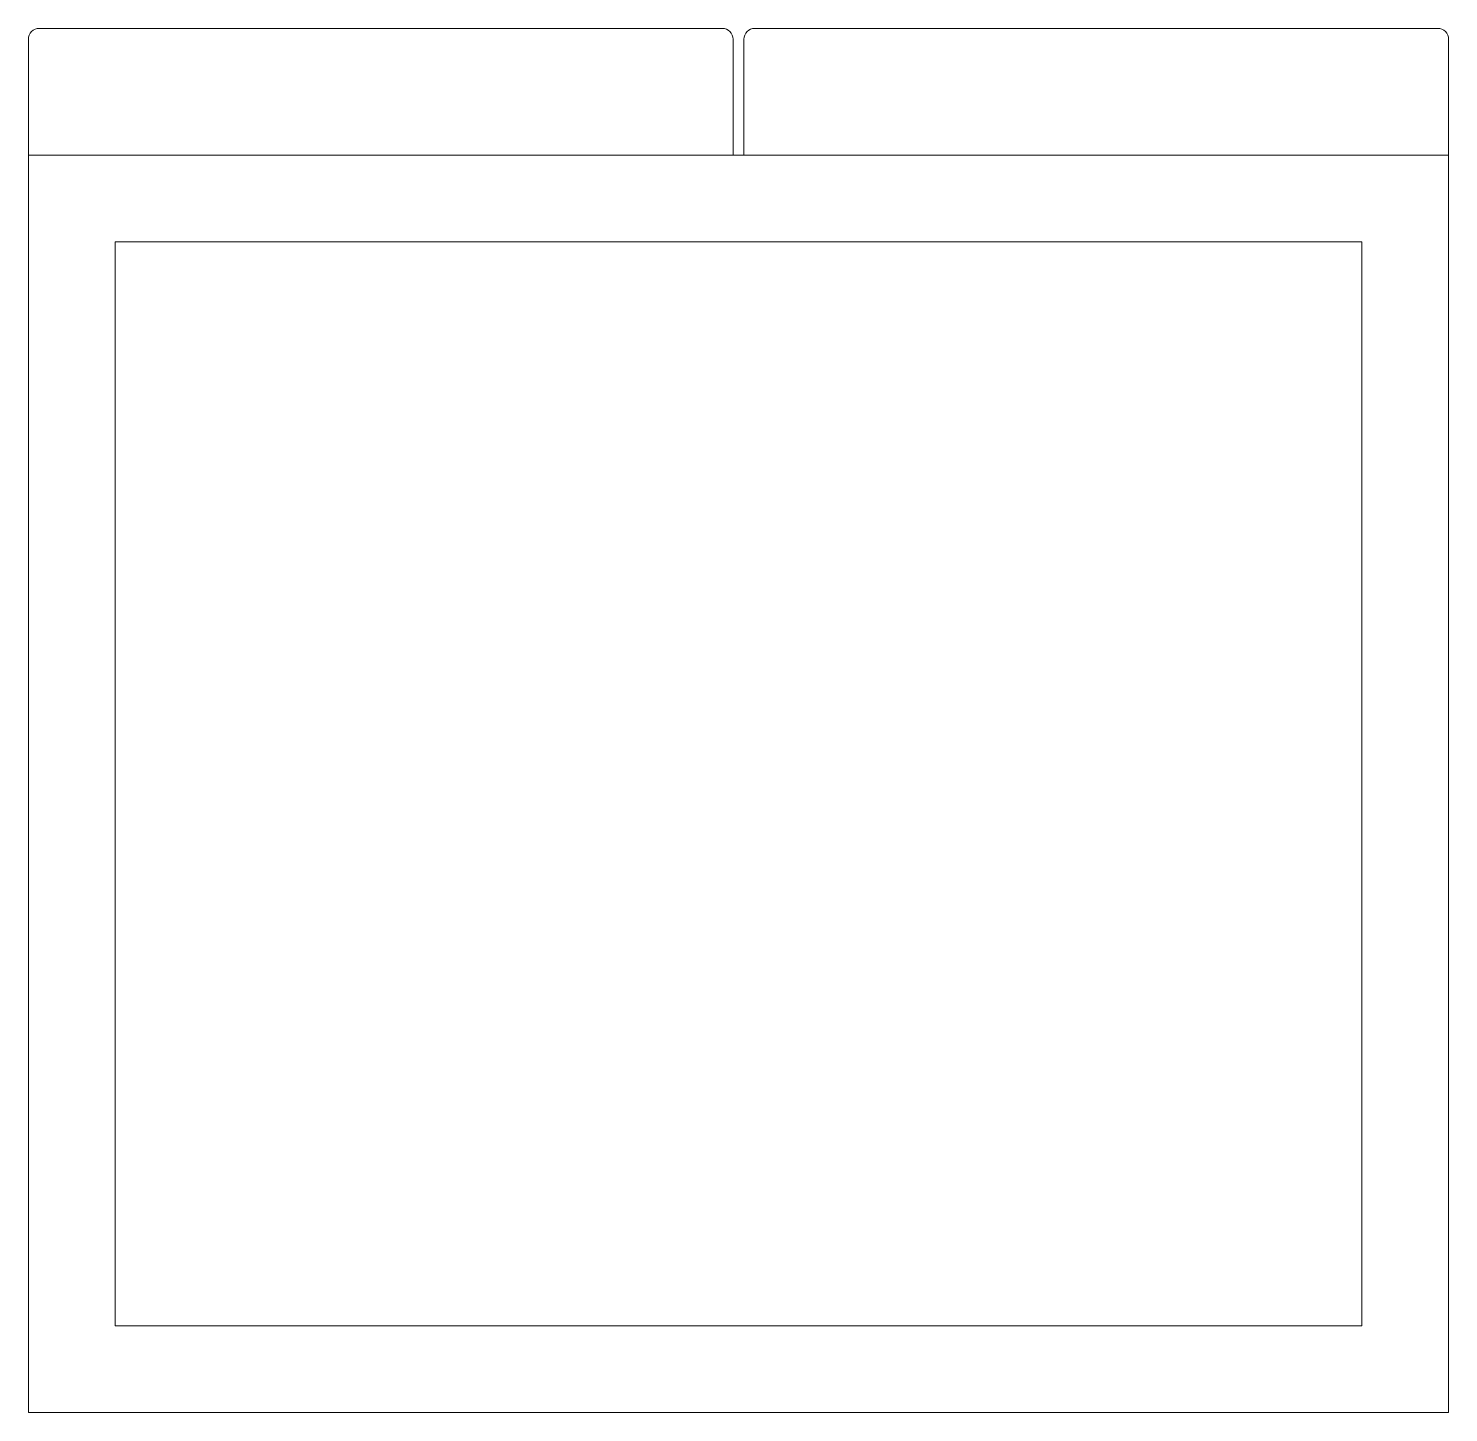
# Model space of a CAD drawing. Header units: inches. Extents: x 122 to 154.8, y 396.8 to 428.7.
import ezdxf

# ---------------------------------------------------------------- set-up
doc = ezdxf.new("R2010")
doc.units = ezdxf.units.IN
doc.header["$MEASUREMENT"] = 0
doc.layers.add('A201-Floorplan-2nd-floor', color=7, linetype='Continuous', lineweight=9)

# ---------------------------------------------------------------- blocks, each defined once
blk = doc.blocks.new('lg-refrigerator')
at = {"layer": 'A201-Floorplan-2nd-floor', "lineweight": 5}
for p, q in [((16, 31.925), (0.25, 31.925)), ((32.5, 31.925), (16.75, 31.925)), ((0, 31.675), (0, 0)), ((16.25, 29), (16.25, 31.675)), ((16.5, 29), (16.5, 31.675)), ((32.75, 0), (32.75, 31.675)), ((32.75, 29), (0, 29)), ((2, 2), (2, 27)), ((2, 27), (30.75, 27)), ((30.75, 27), (30.75, 2)), ((30.75, 2), (2, 2)), ((0, 0), (32.75, 0))]:
    blk.add_line(p, q, dxfattribs=at)
for centre, start, end in [((0.25, 31.675), 90, 180), ((16, 31.675), 0, 90), ((16.75, 31.675), 90, 180), ((32.5, 31.675), 0, 90)]:
    blk.add_arc(centre, 0.25, start, end, dxfattribs=at)

msp = doc.modelspace()

# ---------------------------------------------------------------- block references
at = {"layer": 'A201-Floorplan-2nd-floor', "lineweight": 5}
msp.add_blockref('lg-refrigerator', (122.031, 396.79), dxfattribs=at)

doc.saveas('drawing.dxf')
